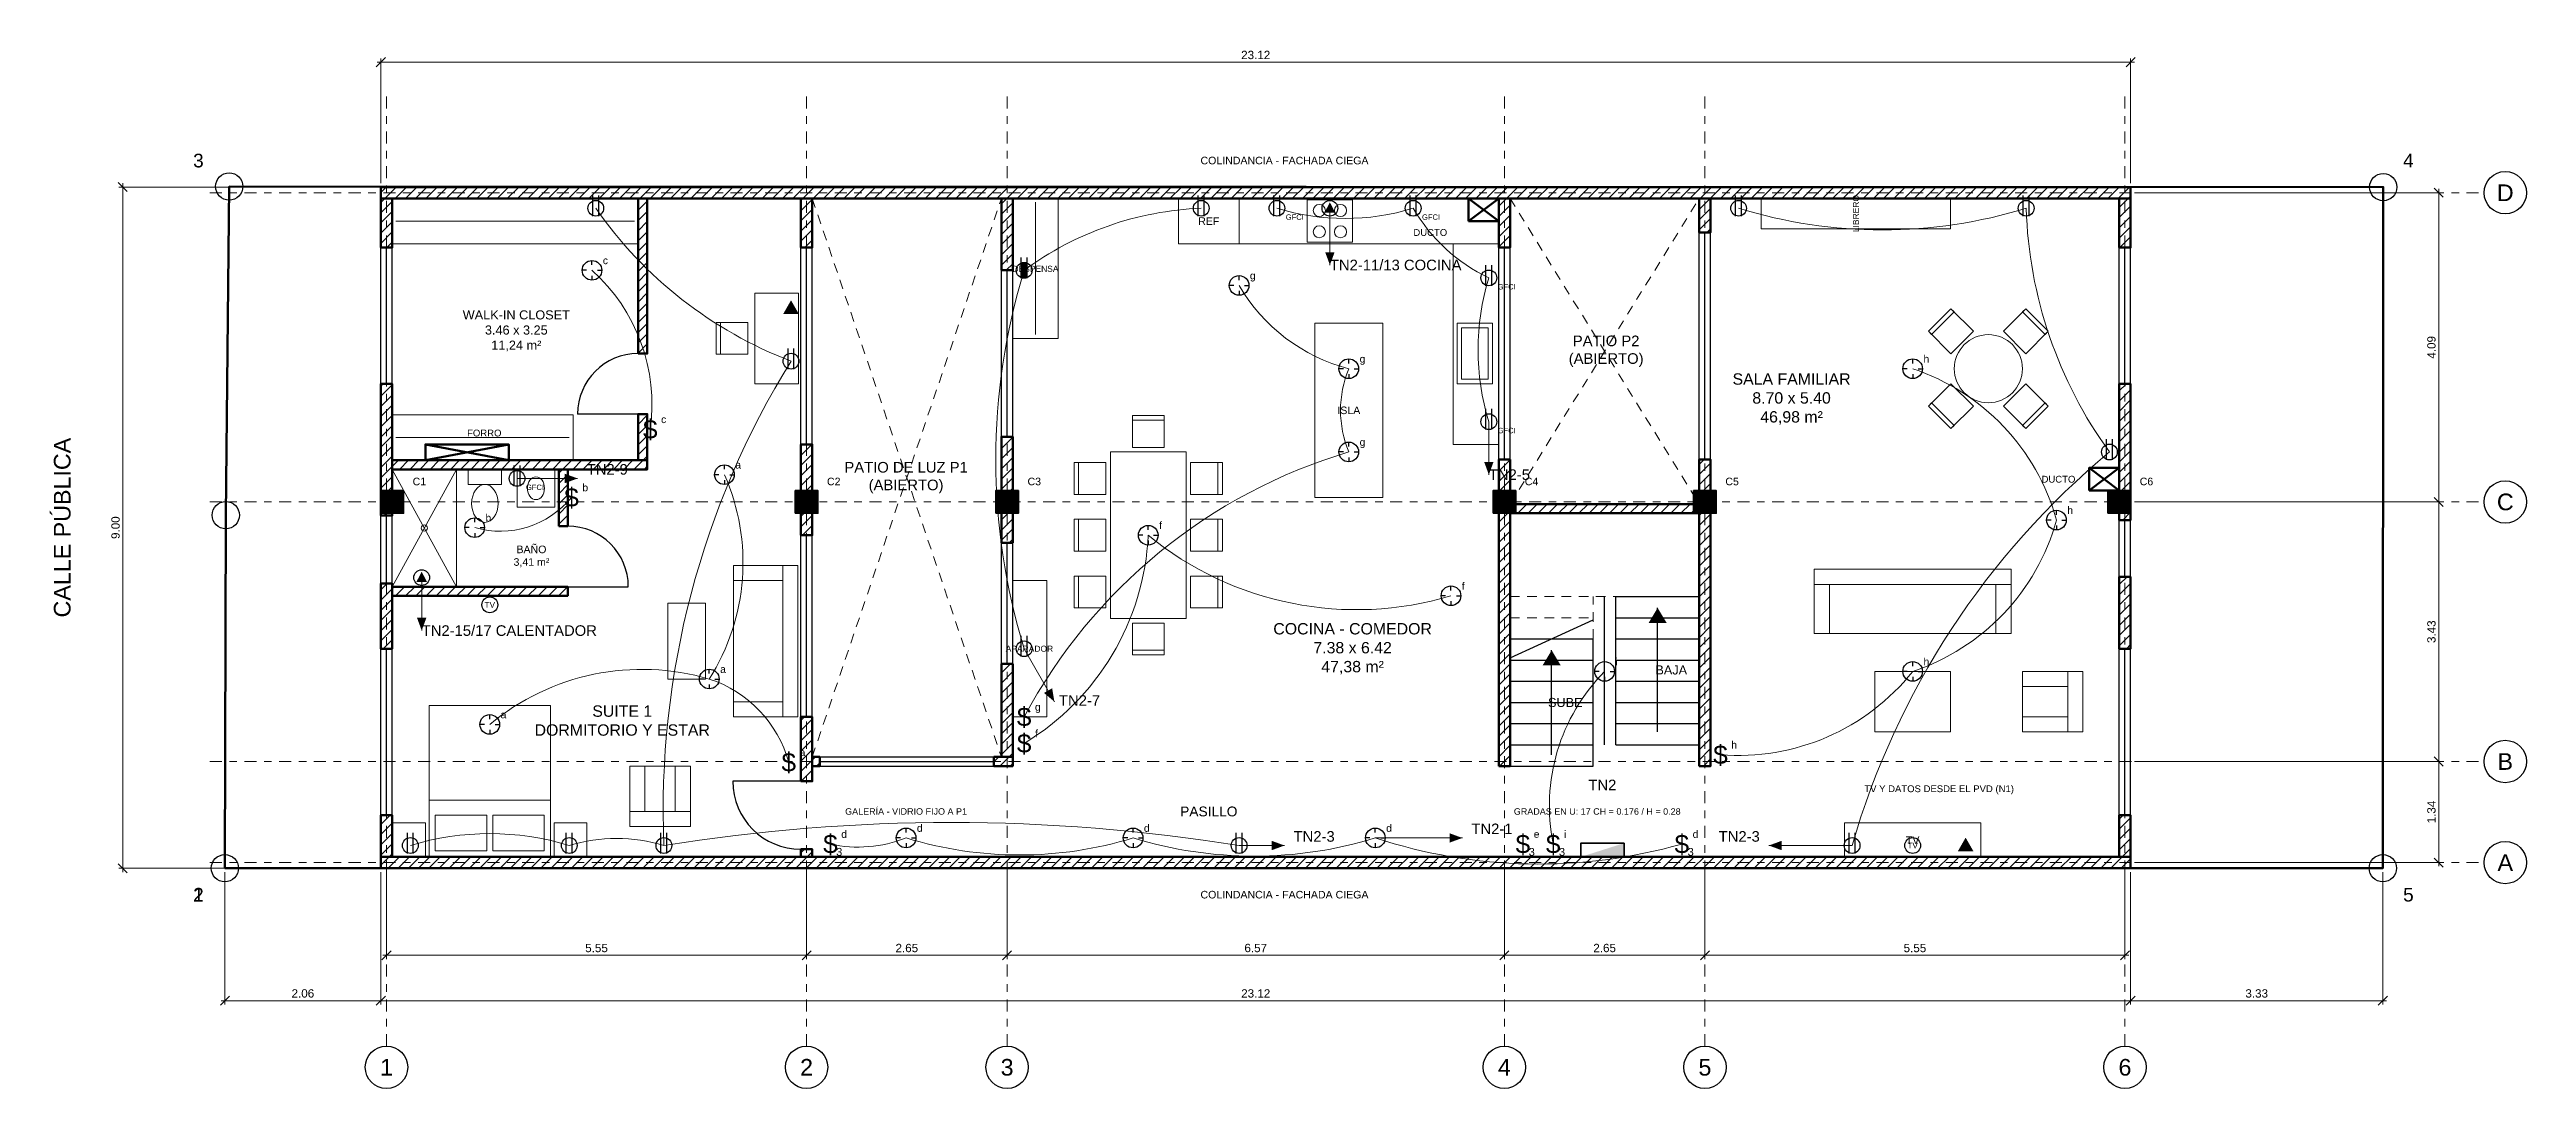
# Model space of a CAD drawing. Header units: metres. Extents: x -2.3 to 30.4, y -2.9 to 10.8.
import ezdxf
from ezdxf.enums import TextEntityAlignment as Align

# ---------------------------------------------------------------- set-up
doc = ezdxf.new("R2010")
doc.units = ezdxf.units.M
doc.linetypes.add('CENTER', pattern=[5.08, 3.175, -0.635, 0.635, -0.635])
doc.linetypes.add('DASHED', pattern=[1.524, 1.27, -0.254])
for name, color, linetype, lineweight in [('A-COTA-50', 7, 'Continuous', 18), ('A-EJES', 8, 'CENTER', 13), ('A-EJES-TXT', 7, 'Continuous', 25), ('A-ESCALERA', 8, 'Continuous', 25), ('A-ESPACIOS', 7, 'Continuous', 25), ('A-MOBILIARIO', 8, 'Continuous', 18), ('A-MURO', 8, 'Continuous', 50), ('A-MURO-TRAMA', 8, 'Continuous', 9), ('A-PROYECCION', 8, 'DASHED', 18), ('A-PUERTA', 8, 'Continuous', 25), ('A-TXT-50', 8, 'Continuous', 18), ('A-VENTANA', 8, 'Continuous', 25), ('E-APAG', 7, 'Continuous', 25), ('E-CIRC', 7, 'Continuous', 13), ('E-COLUMNA', 8, 'Continuous', 35), ('E-LUM', 7, 'Continuous', 25), ('E-TABLERO', 7, 'Continuous', 35), ('E-TOMA', 7, 'Continuous', 25), ('E-TXT-EL', 7, 'Continuous', 18), ('E-VD', 7, 'Continuous', 25), ('T-LINDERO', 8, 'Continuous', 50), ('T-VERTICE', 8, 'Continuous', 25)]:
    doc.layers.add(name, color=color, linetype=linetype, lineweight=lineweight)
doc.styles.add('ARIAL', font='arial.ttf')
doc.dimstyles.new('COTA-50', dxfattribs={"dimtxt": 0.11, "dimasz": 0.06, "dimexe": 0.05, "dimexo": 0.05, "dimgap": 0.04, "dimtad": 1, "dimzin": 0, "dimdsep": 46, "dimtxsty": 'ARIAL', "dimtsz": 0.06, "dimcen": 2.5, "dimdle": 0.05, "dimclrd": 7, "dimclre": 7, "dimclrt": 7, "dimazin": 3, "dimtfac": 1, "dimtmove": 0, "dimatfit": 3, "dimlwd": 18, "dimlwe": 13})

# ---------------------------------------------------------------- blocks, each defined once
blk = doc.blocks.new('_OBLIQUE')
at = {"color": 0, "linetype": 'BYBLOCK'}
blk.add_line((-0.5, -0.5), (0.5, 0.5), dxfattribs=at)
blk = doc.blocks.new('*D9')
at = {"color": 7, "lineweight": 13}
for p, q in [((25.23, 1.41), (29.3, 1.41)), ((25.23, 0.075), (29.3, 0.075))]:
    blk.add_line(p, q, dxfattribs=at)
at = {"color": 7, "lineweight": 18}
blk.add_line((29.25, 0.025), (29.25, 1.46), dxfattribs=at)
at = {"layer": 'Defpoints'}
for p in [(25.18, 1.41), (25.18, 0.075), (29.25, 0.075)]:
    blk.add_point(p, dxfattribs=at)
at = {"layer": 'A-COTA-50', "color": 7, "xscale": 0.12, "yscale": 0.12, "rotation": 90}
for p in [(29.25, 1.41), (29.25, 0.075)]:
    blk.add_blockref('_OBLIQUE', p, dxfattribs=at)
at = {"layer": 'A-COTA-50', "color": 7, "insert": (29.155, 0.7425), "char_height": 0.11, "attachment_point": 5, "rotation": 90, "style": 'ARIAL'}
blk.add_mtext('1.34', dxfattribs=at)

msp = doc.modelspace()

# ---------------------------------------------------------------- hatches: boundary and pattern name
at = {"layer": 'A-MURO-TRAMA'}
h = msp.add_hatch(dxfattribs=at)
h.set_pattern_fill('ANSI31', scale=0.03)
h.paths.add_polyline_path([(2.06, 8.85), (2.06, 9), (25.18, 9), (25.18, 8.85)])
h = msp.add_hatch(dxfattribs=at)
h.set_pattern_fill('ANSI31', scale=0.03)
h.paths.add_polyline_path([(2.06, 8.2), (2.06, 8.85), (2.21, 8.85), (2.21, 8.2)])
h = msp.add_hatch(dxfattribs=at)
h.set_pattern_fill('ANSI31', scale=0.03)
h.paths.add_polyline_path([(5.46, 6.8), (5.46, 8.85), (5.58, 8.85), (5.58, 6.8)])
h = msp.add_hatch(dxfattribs=at)
h.set_pattern_fill('ANSI31', scale=0.03)
h.paths.add_polyline_path([(7.61, 8.2), (7.61, 8.85), (7.76, 8.85), (7.76, 8.2)])
h = msp.add_hatch(dxfattribs=at)
h.set_pattern_fill('ANSI31', scale=0.03)
h.paths.add_polyline_path([(10.26, 7.9), (10.26, 8.85), (10.41, 8.85), (10.41, 7.9)])
h = msp.add_hatch(dxfattribs=at)
h.set_pattern_fill('ANSI31', scale=0.03)
h.paths.add_polyline_path([(16.83, 8.2), (16.83, 8.85), (16.98, 8.85), (16.98, 8.2)])
h = msp.add_hatch(dxfattribs=at)
h.set_pattern_fill('ANSI31', scale=0.03)
h.paths.add_polyline_path([(19.48, 8.4), (19.48, 8.85), (19.63, 8.85), (19.63, 8.4)])
h = msp.add_hatch(dxfattribs=at)
h.set_pattern_fill('ANSI31', scale=0.03)
h.paths.add_polyline_path([(25.03, 8.2), (25.03, 8.85), (25.18, 8.85), (25.18, 8.2)])
h = msp.add_hatch(dxfattribs=at)
h.set_pattern_fill('ANSI31', scale=0.03)
h.paths.add_polyline_path([(2.06, 4.66), (2.06, 6.4), (2.21, 6.4), (2.21, 4.66)])
h = msp.add_hatch(dxfattribs=at)
h.set_pattern_fill('ANSI31', scale=0.03)
h.paths.add_polyline_path([(25.03, 4.6), (25.03, 6.4), (25.18, 6.4), (25.18, 4.6)])
h = msp.add_hatch(dxfattribs=at)
h.set_pattern_fill('ANSI31', scale=0.03)
h.paths.add_polyline_path([(5.46, 5.39), (5.46, 6), (5.58, 6), (5.58, 5.39)])
h = msp.add_hatch(dxfattribs=at)
h.set_pattern_fill('ANSI31', scale=0.03)
h.paths.add_polyline_path([(7.61, 4.4), (7.61, 5.6), (7.76, 5.6), (7.76, 4.4)])
h = msp.add_hatch(dxfattribs=at)
h.set_pattern_fill('ANSI31', scale=0.03)
h.paths.add_polyline_path([(10.26, 4.3), (10.26, 5.7), (10.41, 5.7), (10.41, 4.3)])
h = msp.add_hatch(dxfattribs=at)
h.set_pattern_fill('ANSI31', scale=0.03)
h.paths.add_polyline_path([(2.21, 5.27), (2.21, 5.39), (5.58, 5.39), (5.58, 5.27)])
h = msp.add_hatch(dxfattribs=at)
h.set_pattern_fill('ANSI31', scale=0.03)
h.paths.add_polyline_path([(4.41, 4.52), (4.41, 5.27), (4.53, 5.27), (4.53, 4.52)])
h = msp.add_hatch(dxfattribs=at)
h.set_pattern_fill('ANSI31', scale=0.03)
h.paths.add_polyline_path([(16.83, 1.35), (16.83, 5.4), (16.98, 5.4), (16.98, 1.35)])
h = msp.add_hatch(dxfattribs=at)
h.set_pattern_fill('ANSI31', scale=0.03)
h.paths.add_polyline_path([(19.48, 1.35), (19.48, 5.4), (19.63, 5.4), (19.63, 1.35)])
h = msp.add_hatch(dxfattribs=at)
h.set_pattern_fill('ANSI31', scale=0.03)
h.paths.add_polyline_path([(16.98, 4.69), (16.98, 4.81), (19.48, 4.81), (19.48, 4.69)])
h = msp.add_hatch(dxfattribs=at)
h.set_pattern_fill('ANSI31', scale=0.03)
h.paths.add_polyline_path([(2.06, 2.9), (2.06, 3.76), (2.21, 3.76), (2.21, 2.9)])
h = msp.add_hatch(dxfattribs=at)
h.set_pattern_fill('ANSI31', scale=0.03)
h.paths.add_polyline_path([(2.21, 3.6), (2.21, 3.72), (4.53, 3.72), (4.53, 3.6)])
h = msp.add_hatch(dxfattribs=at)
h.set_pattern_fill('ANSI31', scale=0.03)
h.paths.add_polyline_path([(25.03, 2.9), (25.03, 3.85), (25.18, 3.85), (25.18, 2.9)])
h = msp.add_hatch(dxfattribs=at)
h.set_pattern_fill('ANSI31', scale=0.03)
h.paths.add_polyline_path([(10.26, 1.47), (10.26, 2.7), (10.41, 2.7), (10.41, 1.47)])
h = msp.add_hatch(dxfattribs=at)
h.set_pattern_fill('ANSI31', scale=0.03)
h.paths.add_polyline_path([(7.61, 1.15), (7.61, 2), (7.76, 2), (7.76, 1.15)])
h = msp.add_hatch(dxfattribs=at)
h.set_pattern_fill('ANSI31', scale=0.03)
h.paths.add_polyline_path([(7.76, 1.35), (7.76, 1.47), (7.86, 1.47), (7.86, 1.35)])
h = msp.add_hatch(dxfattribs=at)
h.set_pattern_fill('ANSI31', scale=0.03)
h.paths.add_polyline_path([(10.16, 1.35), (10.16, 1.47), (10.41, 1.47), (10.41, 1.35)])
h = msp.add_hatch(dxfattribs=at)
h.set_pattern_fill('ANSI31', scale=0.03)
h.paths.add_polyline_path([(2.06, 0.15), (2.06, 0.7), (2.21, 0.7), (2.21, 0.15)])
h = msp.add_hatch(dxfattribs=at)
h.set_pattern_fill('ANSI31', scale=0.03)
h.paths.add_polyline_path([(25.03, 0.15), (25.03, 0.7), (25.18, 0.7), (25.18, 0.15)])
h = msp.add_hatch(dxfattribs=at)
h.set_pattern_fill('ANSI31', scale=0.03)
h.paths.add_polyline_path([(2.06, 0), (2.06, 0.15), (25.18, 0.15), (25.18, 0)])
h = msp.add_hatch(dxfattribs=at)
h.set_pattern_fill('ANSI31', scale=0.03)
h.paths.add_polyline_path([(7.61, 0.15), (7.61, 0.25), (7.76, 0.25), (7.76, 0.15)])
at = {"layer": 'E-CIRC'}
for points in [[(14.6, 7.97), (14.662, 8.139), (14.538, 8.139)], [(16.7, 5.2), (16.762, 5.369), (16.638, 5.369)], [(4.66, 5.15), (4.491, 5.212), (4.491, 5.088)], [(2.6, 3.14), (2.662, 3.309), (2.538, 3.309)], [(10.96, 2.2), (10.93, 2.377), (10.823, 2.316)], [(14, 0.3), (13.831, 0.362), (13.831, 0.238)], [(16.35, 0.4), (16.181, 0.462), (16.181, 0.338)], [(20.4, 0.3), (20.569, 0.238), (20.569, 0.362)]]:
    msp.add_hatch(color=7, dxfattribs=at).paths.add_polyline_path(points)
at = {"layer": 'E-COLUMNA'}
for points in [[(2.06, 4.69), (2.06, 4.99), (2.36, 4.99), (2.36, 4.69)], [(7.535, 4.69), (7.535, 4.99), (7.835, 4.99), (7.835, 4.69)], [(10.185, 4.69), (10.185, 4.99), (10.485, 4.99), (10.485, 4.69)], [(16.755, 4.69), (16.755, 4.99), (17.055, 4.99), (17.055, 4.69)], [(19.405, 4.69), (19.405, 4.99), (19.705, 4.99), (19.705, 4.69)], [(24.88, 4.69), (24.88, 4.99), (25.18, 4.99), (25.18, 4.69)]]:
    msp.add_hatch(color=7, dxfattribs=at).paths.add_polyline_path(points)
at = {"layer": 'E-TABLERO'}
msp.add_hatch(color=7, dxfattribs=at).paths.add_polyline_path([(17.914, 0.149), (18.486, 0.149), (18.486, 0.331)])
at = {"layer": 'E-TOMA'}
for points in [[(14.528, 8.662), (14.671, 8.662), (14.6, 8.798)], [(10.521, 7.803), (10.599, 7.803), (10.599, 7.998), (10.521, 7.998)], [(2.529, 3.781), (2.671, 3.781), (2.6, 3.918)]]:
    msp.add_hatch(color=7, dxfattribs=at).paths.add_polyline_path(points)
at = {"layer": 'E-VD'}
for points in [[(7.376, 7.322), (7.584, 7.322), (7.48, 7.504)], [(22.896, 0.222), (23.104, 0.222), (23, 0.404)]]:
    msp.add_hatch(color=7, dxfattribs=at).paths.add_polyline_path(points)

# ---------------------------------------------------------------- linework, layer by layer
at = {"layer": 'A-EJES', "ltscale": 0.05}
for p, q in [((2.135, -2.35), (2.135, 10.2)), ((7.685, -2.35), (7.685, 10.2)), ((10.335, -2.35), (10.335, 10.2)), ((16.905, -2.35), (16.905, 10.2)), ((19.555, -2.35), (19.555, 10.2)), ((25.105, -2.35), (25.105, 10.2)), ((-0.2, 8.925), (29.85, 8.925)), ((-0.2, 4.84), (29.85, 4.84)), ((-0.2, 1.41), (29.85, 1.41)), ((-0.2, 0.075), (29.85, 0.075))]:
    msp.add_line(p, q, dxfattribs=at)
at = {"layer": 'A-EJES-TXT'}
for centre in [(30.13, 8.925), (30.13, 4.84), (30.13, 1.41), (30.13, 0.075), (2.135, -2.63), (7.685, -2.63), (10.335, -2.63), (16.905, -2.63), (19.555, -2.63), (25.105, -2.63)]:
    msp.add_circle(centre, 0.28, dxfattribs=at)
at = {"layer": 'A-ESCALERA'}
for p, q in [((16.98, 2.78), (18.08, 3.28)), ((18.23, 1.63), (18.23, 3.59)), ((18.38, 3.59), (19.48, 3.59)), ((18.38, 1.63), (18.38, 3.59)), ((18.38, 3.31), (19.48, 3.31)), ((18.93, 1.8), (18.93, 3.44)), ((16.98, 3.03), (18.08, 3.03)), ((18.08, 1.35), (18.08, 3.03)), ((18.38, 3.03), (19.48, 3.03)), ((16.98, 2.75), (18.08, 2.75)), ((17.53, 1.5), (17.53, 2.88)), ((18.38, 2.75), (19.48, 2.75)), ((16.98, 2.47), (18.08, 2.47)), ((18.38, 2.47), (19.48, 2.47)), ((16.98, 2.19), (18.08, 2.19)), ((18.38, 2.19), (19.48, 2.19)), ((16.98, 1.91), (18.08, 1.91)), ((18.38, 1.91), (19.48, 1.91)), ((16.98, 1.63), (18.08, 1.63)), ((16.98, 1.35), (18.08, 1.35)), ((18.38, 1.63), (19.48, 1.63))]:
    msp.add_line(p, q, dxfattribs=at)
for points in [[(18.93, 3.44), (18.81, 3.24), (19.05, 3.24)], [(17.53, 2.88), (17.41, 2.68), (17.65, 2.68)]]:
    msp.add_solid(points, dxfattribs=at)
at = {"layer": 'A-MOBILIARIO'}
for p, q in [((2.26, 8.55), (5.41, 8.55)), ((10.71, 7.05), (10.71, 8.8)), ((2.26, 5.69), (4.55, 5.69)), ((2.21, 3.72), (3.06, 5.27)), ((2.21, 5.27), (3.06, 3.72)), ((2.7, 0.9), (4.3, 0.9))]:
    msp.add_line(p, q, dxfattribs=at)
for points in [[(2.21, 8.25), (2.21, 8.85), (5.46, 8.85), (5.46, 8.25)], [(10.41, 7), (10.41, 8.85), (11.01, 8.85), (11.01, 7)], [(12.6, 8.25), (12.6, 8.85), (13.4, 8.85), (13.4, 8.25)], [(13.4, 8.25), (13.4, 8.85), (16.83, 8.85), (16.83, 8.25)], [(20.3, 8.45), (20.3, 8.85), (22.8, 8.85), (22.8, 8.45)], [(14.3, 8.27), (14.3, 8.83), (14.9, 8.83), (14.9, 8.27)], [(16.23, 5.6), (16.23, 8.25), (16.83, 8.25), (16.83, 5.6)], [(7, 6.4), (7, 7.6), (7.58, 7.6), (7.58, 6.4)], [(6.49, 7.21), (6.49, 6.79), (6.91, 6.79), (6.91, 7.21)], [(6.49, 7.21), (6.49, 6.79), (6.55, 6.79), (6.55, 7.21)], [(22.805, 7.392), (22.508, 7.095), (22.805, 6.798), (23.102, 7.095)], [(22.805, 7.392), (22.508, 7.095), (22.55, 7.053), (22.847, 7.35)], [(24.092, 7.095), (23.795, 7.392), (23.498, 7.095), (23.795, 6.798)], [(24.092, 7.095), (23.795, 7.392), (23.753, 7.35), (24.05, 7.053)], [(14.4, 4.9), (14.4, 7.2), (15.3, 7.2), (15.3, 4.9)], [(16.28, 6.4), (16.28, 7.2), (16.75, 7.2), (16.75, 6.4)], [(16.34, 6.46), (16.34, 7.14), (16.69, 7.14), (16.69, 6.46)], [(22.508, 6.105), (22.805, 5.808), (23.102, 6.105), (22.805, 6.402)], [(23.795, 5.808), (24.092, 6.105), (23.795, 6.402), (23.498, 6.105)], [(2.21, 5.39), (2.21, 5.99), (4.6, 5.99), (4.6, 5.39)], [(12.41, 5.98), (11.99, 5.98), (11.99, 5.56), (12.41, 5.56)], [(12.41, 5.98), (11.99, 5.98), (11.99, 5.92), (12.41, 5.92)], [(22.508, 6.105), (22.805, 5.808), (22.847, 5.85), (22.55, 6.147)], [(23.795, 5.808), (24.092, 6.105), (24.05, 6.147), (23.753, 5.85)], [(2.21, 3.72), (2.21, 5.27), (3.06, 5.27), (3.06, 3.72)], [(3.655, 5.27), (3.215, 5.27), (3.215, 5.07), (3.655, 5.07)], [(3.86, 4.77), (3.86, 5.27), (4.36, 5.27), (4.36, 4.77)], [(11.22, 5.36), (11.22, 4.94), (11.64, 4.94), (11.64, 5.36)], [(11.22, 5.36), (11.22, 4.94), (11.28, 4.94), (11.28, 5.36)], [(11.7, 3.3), (11.7, 5.5), (12.7, 5.5), (12.7, 3.3)], [(13.18, 4.94), (13.18, 5.36), (12.76, 5.36), (12.76, 4.94)], [(13.18, 4.94), (13.18, 5.36), (13.12, 5.36), (13.12, 4.94)], [(11.22, 4.61), (11.22, 4.19), (11.64, 4.19), (11.64, 4.61)], [(11.22, 4.61), (11.22, 4.19), (11.28, 4.19), (11.28, 4.61)], [(13.18, 4.19), (13.18, 4.61), (12.76, 4.61), (12.76, 4.19)], [(13.18, 4.19), (13.18, 4.61), (13.12, 4.61), (13.12, 4.19)], [(6.72, 2), (6.72, 4), (7.57, 4), (7.57, 2)], [(6.72, 3.8), (6.72, 4), (7.37, 4), (7.37, 3.8)], [(7.37, 2), (7.37, 4), (7.57, 4), (7.57, 2)], [(21, 3.1), (21, 3.95), (23.6, 3.95), (23.6, 3.1)], [(21, 3.75), (21, 3.95), (23.6, 3.95), (23.6, 3.75)], [(10.41, 2), (10.41, 3.8), (10.86, 3.8), (10.86, 2)], [(11.22, 3.86), (11.22, 3.44), (11.64, 3.44), (11.64, 3.86)], [(11.22, 3.86), (11.22, 3.44), (11.28, 3.44), (11.28, 3.86)], [(13.18, 3.44), (13.18, 3.86), (12.76, 3.86), (12.76, 3.44)], [(13.18, 3.44), (13.18, 3.86), (13.12, 3.86), (13.12, 3.44)], [(21, 3.1), (21, 3.75), (21.2, 3.75), (21.2, 3.1)], [(23.4, 3.1), (23.4, 3.75), (23.6, 3.75), (23.6, 3.1)], [(5.85, 2.5), (5.85, 3.5), (6.35, 3.5), (6.35, 2.5)], [(11.99, 2.82), (12.41, 2.82), (12.41, 3.24), (11.99, 3.24)], [(11.99, 2.82), (12.41, 2.82), (12.41, 2.88), (11.99, 2.88)], [(21.8, 1.8), (21.8, 2.6), (22.8, 2.6), (22.8, 1.8)], [(23.75, 1.8), (23.75, 2.6), (24.55, 2.6), (24.55, 1.8)], [(23.75, 2.4), (23.75, 2.6), (24.35, 2.6), (24.35, 2.4)], [(24.35, 1.8), (24.35, 2.6), (24.55, 2.6), (24.55, 1.8)], [(2.7, 0.15), (2.7, 2.15), (4.3, 2.15), (4.3, 0.15)], [(6.72, 2), (6.72, 2.2), (7.37, 2.2), (7.37, 2)], [(23.75, 1.8), (23.75, 2), (24.35, 2), (24.35, 1.8)], [(5.35, 0.55), (5.35, 1.35), (6.15, 1.35), (6.15, 0.55)], [(5.35, 0.75), (5.35, 1.35), (5.55, 1.35), (5.55, 0.75)], [(5.95, 0.75), (5.95, 1.35), (6.15, 1.35), (6.15, 0.75)], [(2.78, 0.23), (2.78, 0.7), (3.46, 0.7), (3.46, 0.23)], [(3.54, 0.23), (3.54, 0.7), (4.22, 0.7), (4.22, 0.23)], [(5.35, 0.55), (5.35, 0.75), (6.15, 0.75), (6.15, 0.55)], [(2.22, 0.15), (2.22, 0.6), (2.65, 0.6), (2.65, 0.15)], [(4.35, 0.15), (4.35, 0.6), (4.78, 0.6), (4.78, 0.15)], [(21.4, 0.15), (21.4, 0.6), (23.2, 0.6), (23.2, 0.15)]]:
    msp.add_lwpolyline(points, close=True, dxfattribs=at)
for centre, radius in [((14.46, 8.69), 0.08), ((14.74, 8.69), 0.08), ((14.46, 8.41), 0.08), ((14.74, 8.41), 0.08), ((23.3, 6.6), 0.45), ((2.635, 4.495), 0.04)]:
    msp.add_circle(centre, radius, dxfattribs=at)
for centre, major_axis, ratio in [((3.435, 4.82), (0, -0.25), 0.7), ((4.11, 5.02), (0, 0.15), 0.75)]:
    msp.add_ellipse(centre, major_axis=major_axis, ratio=ratio, dxfattribs=at)
at = {"layer": 'A-MURO'}
for p, q in [((16.43, 8.55), (16.83, 8.85)), ((16.83, 8.55), (16.43, 8.85)), ((2.65, 5.39), (3.75, 5.6)), ((3.75, 5.39), (2.65, 5.6)), ((24.63, 4.99), (25.03, 5.29)), ((25.03, 4.99), (24.63, 5.29))]:
    msp.add_line(p, q, dxfattribs=at)
for points in [[(2.06, 8.85), (2.06, 9), (25.18, 9), (25.18, 8.85)], [(2.06, 8.2), (2.06, 8.85), (2.21, 8.85), (2.21, 8.2)], [(5.46, 6.8), (5.46, 8.85), (5.58, 8.85), (5.58, 6.8)], [(7.61, 8.2), (7.61, 8.85), (7.76, 8.85), (7.76, 8.2)], [(10.26, 7.9), (10.26, 8.85), (10.41, 8.85), (10.41, 7.9)], [(16.43, 8.55), (16.43, 8.85), (16.83, 8.85), (16.83, 8.55)], [(16.83, 8.2), (16.83, 8.85), (16.98, 8.85), (16.98, 8.2)], [(19.48, 8.4), (19.48, 8.85), (19.63, 8.85), (19.63, 8.4)], [(25.03, 8.2), (25.03, 8.85), (25.18, 8.85), (25.18, 8.2)], [(2.06, 4.66), (2.06, 6.4), (2.21, 6.4), (2.21, 4.66)], [(25.03, 4.6), (25.03, 6.4), (25.18, 6.4), (25.18, 4.6)], [(5.46, 5.39), (5.46, 6), (5.58, 6), (5.58, 5.39)], [(2.65, 5.39), (2.65, 5.6), (3.75, 5.6), (3.75, 5.39)], [(7.61, 4.4), (7.61, 5.6), (7.76, 5.6), (7.76, 4.4)], [(10.26, 4.3), (10.26, 5.7), (10.41, 5.7), (10.41, 4.3)], [(2.21, 5.27), (2.21, 5.39), (5.58, 5.39), (5.58, 5.27)], [(4.41, 4.52), (4.41, 5.27), (4.53, 5.27), (4.53, 4.52)], [(16.83, 1.35), (16.83, 5.4), (16.98, 5.4), (16.98, 1.35)], [(19.48, 1.35), (19.48, 5.4), (19.63, 5.4), (19.63, 1.35)], [(24.63, 4.99), (24.63, 5.29), (25.03, 5.29), (25.03, 4.99)], [(16.98, 4.69), (16.98, 4.81), (19.48, 4.81), (19.48, 4.69)], [(2.06, 2.9), (2.06, 3.76), (2.21, 3.76), (2.21, 2.9)], [(2.21, 3.6), (2.21, 3.72), (4.53, 3.72), (4.53, 3.6)], [(25.03, 2.9), (25.03, 3.85), (25.18, 3.85), (25.18, 2.9)], [(10.26, 1.47), (10.26, 2.7), (10.41, 2.7), (10.41, 1.47)], [(7.61, 1.15), (7.61, 2), (7.76, 2), (7.76, 1.15)], [(7.76, 1.35), (7.76, 1.47), (7.86, 1.47), (7.86, 1.35)], [(10.16, 1.35), (10.16, 1.47), (10.41, 1.47), (10.41, 1.35)], [(2.06, 0.15), (2.06, 0.7), (2.21, 0.7), (2.21, 0.15)], [(25.03, 0.15), (25.03, 0.7), (25.18, 0.7), (25.18, 0.15)], [(2.06, 0), (2.06, 0.15), (25.18, 0.15), (25.18, 0)], [(7.61, 0.15), (7.61, 0.25), (7.76, 0.25), (7.76, 0.15)]]:
    msp.add_lwpolyline(points, close=True, dxfattribs=at)
at = {"layer": 'A-PROYECCION', "ltscale": 0.1}
for p, q in [((7.76, 1.47), (10.26, 8.85)), ((7.76, 8.85), (10.26, 1.47)), ((16.98, 4.81), (19.48, 8.85)), ((16.98, 8.85), (19.48, 4.81)), ((16.98, 3.59), (18.08, 3.59)), ((16.98, 3.59), (19.48, 3.59)), ((16.98, 3.31), (18.08, 3.31)), ((18.08, 3.03), (18.08, 3.59))]:
    msp.add_line(p, q, dxfattribs=at)
at = {"layer": 'A-PUERTA'}
for p, q in [((5.46, 6), (4.66, 6)), ((4.53, 3.72), (5.33, 3.72)), ((7.61, 1.15), (6.71, 1.15))]:
    msp.add_line(p, q, dxfattribs=at)
for centre, radius, start, end in [((5.46, 6), 0.8, 90, 180), ((4.53, 3.72), 0.8, 0, 90), ((7.61, 1.15), 0.9, 180, -90)]:
    msp.add_arc(centre, radius, start, end, dxfattribs=at)
at = {"layer": 'A-VENTANA'}
for p, q in [((2.06, 6.4), (2.06, 8.2)), ((2.06, 8.2), (2.21, 8.2)), ((2.135, 6.4), (2.135, 8.2)), ((2.21, 6.4), (2.21, 8.2)), ((7.61, 5.6), (7.61, 8.2)), ((7.61, 8.2), (7.76, 8.2)), ((7.685, 5.6), (7.685, 8.2)), ((7.76, 5.6), (7.76, 8.2)), ((16.83, 5.4), (16.83, 8.2)), ((16.83, 8.2), (16.98, 8.2)), ((16.905, 5.4), (16.905, 8.2)), ((16.98, 5.4), (16.98, 8.2)), ((19.48, 5.4), (19.48, 8.4)), ((19.48, 8.4), (19.63, 8.4)), ((19.555, 5.4), (19.555, 8.4)), ((19.63, 5.4), (19.63, 8.4)), ((25.03, 6.4), (25.03, 8.2)), ((25.03, 8.2), (25.18, 8.2)), ((25.105, 6.4), (25.105, 8.2)), ((25.18, 6.4), (25.18, 8.2)), ((10.26, 5.7), (10.26, 7.9)), ((10.26, 7.9), (10.41, 7.9)), ((10.335, 5.7), (10.335, 7.9)), ((10.41, 5.7), (10.41, 7.9)), ((2.06, 6.4), (2.21, 6.4)), ((25.03, 6.4), (25.18, 6.4)), ((7.61, 5.6), (7.76, 5.6)), ((10.26, 5.7), (10.41, 5.7)), ((16.83, 5.4), (16.98, 5.4)), ((19.48, 5.4), (19.63, 5.4)), ((2.06, 3.76), (2.06, 4.66)), ((2.06, 4.66), (2.21, 4.66)), ((2.135, 3.76), (2.135, 4.66)), ((2.21, 3.76), (2.21, 4.66)), ((25.03, 3.85), (25.03, 4.6)), ((25.03, 4.6), (25.18, 4.6)), ((25.105, 3.85), (25.105, 4.6)), ((25.18, 3.85), (25.18, 4.6)), ((7.61, 2), (7.61, 4.4)), ((7.61, 4.4), (7.76, 4.4)), ((7.685, 2), (7.685, 4.4)), ((7.76, 2), (7.76, 4.4)), ((10.26, 2.7), (10.26, 4.3)), ((10.26, 4.3), (10.41, 4.3)), ((10.335, 2.7), (10.335, 4.3)), ((10.41, 2.7), (10.41, 4.3)), ((2.06, 3.76), (2.21, 3.76)), ((25.03, 3.85), (25.18, 3.85)), ((2.06, 0.7), (2.06, 2.9)), ((2.06, 2.9), (2.21, 2.9)), ((2.135, 0.7), (2.135, 2.9)), ((2.21, 0.7), (2.21, 2.9)), ((10.26, 2.7), (10.41, 2.7)), ((25.03, 0.7), (25.03, 2.9)), ((25.03, 2.9), (25.18, 2.9)), ((25.105, 0.7), (25.105, 2.9)), ((25.18, 0.7), (25.18, 2.9)), ((7.61, 2), (7.76, 2)), ((7.86, 1.47), (10.16, 1.47)), ((7.86, 1.35), (7.86, 1.47)), ((7.86, 1.41), (10.16, 1.41)), ((7.86, 1.35), (10.16, 1.35)), ((10.16, 1.35), (10.16, 1.47)), ((2.06, 0.7), (2.21, 0.7)), ((25.03, 0.7), (25.18, 0.7))]:
    msp.add_line(p, q, dxfattribs=at)
at = {"layer": 'E-CIRC'}
for p, q in [((14.6, 8.72), (14.6, 7.97)), ((16.7, 5.9), (16.7, 5.2)), ((3.86, 5.15), (4.66, 5.15)), ((2.6, 3.84), (2.6, 3.14)), ((10.56, 2.9), (10.96, 2.2)), ((15.2, 0.4), (16.35, 0.4)), ((13.4, 0.3), (14, 0.3)), ((21.5, 0.3), (20.4, 0.3))]:
    msp.add_line(p, q, dxfattribs=at)
for points in [[(4.9, 8.72, 0.15), (7.48, 6.7, 0.15), (5.8, 0.3, 0.15), (4.55, 0.3, 0.15), (2.45, 0.3)], [(12.9, 8.72, 0.15), (10.56, 7.9, 0.15), (10.56, 2.9)], [(13.9, 8.72, 0.15), (15.7, 8.72, 0.15), (16.7, 7.8, 0.15), (16.7, 5.9)], [(20, 8.72, 0.15), (23.8, 8.72, 0.15), (24.9, 5.5, 0.15), (21.5, 0.3)], [(5.62, 5.8, 0.25), (4.85, 7.9)], [(10.56, 2, -0.2), (14.85, 5.5, -0.2), (14.85, 6.6, -0.2), (13.4, 7.7)], [(19.76, 1.5, 0.25), (22.3, 2.6, 0.25), (24.2, 4.6, 0.25), (22.3, 6.6)], [(6.4, 2.5, 0.25), (6.6, 5.2)], [(4.58, 4.9, -0.3), (3.3, 4.5)], [(10.56, 1.65, 0.25), (12.2, 4.4, 0.25), (16.2, 3.6)], [(7.45, 1.4, 0.25), (6.4, 2.5, 0.25), (3.5, 1.9)], [(17.55, 0.32, -0.25), (18.23, 2.6)], [(5.8, 0.3, -0.08), (13.4, 0.3)], [(8, 0.32, 0.15), (9, 0.4, 0.15), (12, 0.4, 0.15), (15.2, 0.4, 0.15), (19.25, 0.32)]]:
    msp.add_lwpolyline(points, format="xyb", dxfattribs=at)
at = {"layer": 'E-COLUMNA'}
for points in [[(2.06, 4.69), (2.06, 4.99), (2.36, 4.99), (2.36, 4.69)], [(7.535, 4.69), (7.535, 4.99), (7.835, 4.99), (7.835, 4.69)], [(10.185, 4.69), (10.185, 4.99), (10.485, 4.99), (10.485, 4.69)], [(16.755, 4.69), (16.755, 4.99), (17.055, 4.99), (17.055, 4.69)], [(19.405, 4.69), (19.405, 4.99), (19.705, 4.99), (19.705, 4.69)], [(24.88, 4.69), (24.88, 4.99), (25.18, 4.99), (25.18, 4.69)]]:
    msp.add_lwpolyline(points, close=True, dxfattribs=at)
at = {"layer": 'E-LUM'}
for p, q in [((4.778, 7.9), (4.72, 7.9)), ((4.85, 7.972), (4.85, 8.03)), ((4.921, 7.9), (4.98, 7.9)), ((4.85, 7.829), (4.85, 7.77)), ((13.329, 7.7), (13.27, 7.7)), ((13.4, 7.772), (13.4, 7.83)), ((13.4, 7.628), (13.4, 7.57)), ((13.472, 7.7), (13.53, 7.7)), ((14.778, 6.6), (14.72, 6.6)), ((14.85, 6.671), (14.85, 6.73)), ((14.921, 6.6), (14.98, 6.6)), ((22.229, 6.6), (22.17, 6.6)), ((22.3, 6.671), (22.3, 6.73)), ((22.372, 6.6), (22.43, 6.6)), ((14.85, 6.528), (14.85, 6.47)), ((22.3, 6.528), (22.3, 6.47)), ((14.85, 5.572), (14.85, 5.63)), ((6.6, 5.272), (6.6, 5.33)), ((14.778, 5.5), (14.72, 5.5)), ((14.85, 5.428), (14.85, 5.37)), ((14.921, 5.5), (14.98, 5.5)), ((6.528, 5.2), (6.47, 5.2)), ((6.6, 5.128), (6.6, 5.07)), ((6.671, 5.2), (6.73, 5.2)), ((3.3, 4.572), (3.3, 4.63)), ((24.128, 4.6), (24.07, 4.6)), ((24.2, 4.671), (24.2, 4.73)), ((24.271, 4.6), (24.33, 4.6)), ((3.228, 4.5), (3.17, 4.5)), ((3.3, 4.428), (3.3, 4.37)), ((3.371, 4.5), (3.43, 4.5)), ((12.128, 4.4), (12.07, 4.4)), ((12.2, 4.472), (12.2, 4.53)), ((12.2, 4.329), (12.2, 4.27)), ((12.271, 4.4), (12.33, 4.4)), ((24.2, 4.528), (24.2, 4.47)), ((16.2, 3.671), (16.2, 3.73)), ((16.128, 3.6), (16.07, 3.6)), ((16.2, 3.529), (16.2, 3.47)), ((16.271, 3.6), (16.33, 3.6)), ((6.4, 2.571), (6.4, 2.63)), ((18.23, 2.671), (18.23, 2.73)), ((22.3, 2.671), (22.3, 2.73)), ((6.329, 2.5), (6.27, 2.5)), ((6.4, 2.429), (6.4, 2.37)), ((6.472, 2.5), (6.53, 2.5)), ((18.159, 2.6), (18.1, 2.6)), ((18.23, 2.529), (18.23, 2.47)), ((18.302, 2.6), (18.36, 2.6)), ((22.229, 2.6), (22.17, 2.6)), ((22.3, 2.529), (22.3, 2.47)), ((22.372, 2.6), (22.43, 2.6)), ((3.5, 1.971), (3.5, 2.03)), ((3.429, 1.9), (3.37, 1.9)), ((3.5, 1.829), (3.5, 1.77)), ((3.571, 1.9), (3.63, 1.9)), ((8.928, 0.4), (8.87, 0.4)), ((9, 0.472), (9, 0.53)), ((9, 0.329), (9, 0.27)), ((9.072, 0.4), (9.13, 0.4)), ((11.928, 0.4), (11.87, 0.4)), ((12, 0.472), (12, 0.53)), ((12, 0.329), (12, 0.27)), ((12.072, 0.4), (12.13, 0.4)), ((15.128, 0.4), (15.07, 0.4)), ((15.2, 0.472), (15.2, 0.53)), ((15.2, 0.329), (15.2, 0.27)), ((15.271, 0.4), (15.33, 0.4))]:
    msp.add_line(p, q, dxfattribs=at)
for centre in [(4.85, 7.9), (13.4, 7.7), (14.85, 6.6), (22.3, 6.6), (14.85, 5.5), (6.6, 5.2), (3.3, 4.5), (24.2, 4.6), (12.2, 4.4), (16.2, 3.6), (6.4, 2.5), (18.23, 2.6), (22.3, 2.6), (3.5, 1.9), (9, 0.4), (12, 0.4), (15.2, 0.4)]:
    msp.add_circle(centre, 0.13, dxfattribs=at)
at = {"layer": 'E-TABLERO'}
msp.add_lwpolyline([(17.914, 0.149), (18.486, 0.149), (18.486, 0.331), (17.914, 0.331)], close=True, dxfattribs=at)
at = {"layer": 'E-TOMA'}
for p, q in [((4.861, 8.616), (4.861, 8.889)), ((4.939, 8.616), (4.939, 8.889)), ((12.861, 8.616), (12.861, 8.889)), ((12.939, 8.616), (12.939, 8.889)), ((13.861, 8.616), (13.861, 8.889)), ((13.939, 8.616), (13.939, 8.889)), ((15.661, 8.616), (15.661, 8.889)), ((15.739, 8.616), (15.739, 8.889)), ((19.961, 8.616), (19.961, 8.889)), ((20.039, 8.616), (20.039, 8.889)), ((23.761, 8.616), (23.761, 8.889)), ((23.839, 8.616), (23.839, 8.889)), ((10.521, 7.796), (10.521, 8.069)), ((10.599, 7.796), (10.599, 8.069)), ((16.661, 7.696), (16.661, 7.969)), ((16.739, 7.696), (16.739, 7.969)), ((7.441, 6.596), (7.441, 6.869)), ((7.519, 6.596), (7.519, 6.869)), ((16.661, 5.796), (16.661, 6.069)), ((16.739, 5.796), (16.739, 6.069)), ((24.861, 5.396), (24.861, 5.669)), ((24.939, 5.396), (24.939, 5.669)), ((3.821, 5.046), (3.821, 5.319)), ((3.899, 5.046), (3.899, 5.319)), ((10.521, 2.796), (10.521, 3.069)), ((10.599, 2.796), (10.599, 3.069)), ((2.411, 0.196), (2.411, 0.469)), ((2.489, 0.196), (2.489, 0.469)), ((4.511, 0.196), (4.511, 0.469)), ((4.589, 0.196), (4.589, 0.469)), ((5.761, 0.196), (5.761, 0.469)), ((5.839, 0.196), (5.839, 0.469)), ((13.361, 0.196), (13.361, 0.469)), ((13.439, 0.196), (13.439, 0.469)), ((21.461, 0.196), (21.461, 0.469)), ((21.539, 0.196), (21.539, 0.469))]:
    msp.add_line(p, q, dxfattribs=at)
for centre in [(4.9, 8.72), (12.9, 8.72), (13.9, 8.72), (14.6, 8.72), (15.7, 8.72), (20, 8.72), (23.8, 8.72), (10.56, 7.9), (16.7, 7.8), (7.48, 6.7), (16.7, 5.9), (24.9, 5.5), (3.86, 5.15), (2.6, 3.84), (10.56, 2.9), (2.45, 0.3), (4.55, 0.3), (5.8, 0.3), (13.4, 0.3), (21.5, 0.3)]:
    msp.add_circle(centre, 0.104, dxfattribs=at)
at = {"layer": 'E-VD'}
for centre in [(3.5, 3.48), (22.3, 0.3)]:
    msp.add_circle(centre, 0.104, dxfattribs=at)
at = {"layer": 'T-LINDERO'}
msp.add_lwpolyline([(0, 0), (0.011, 4.665), (0.057, 9.007), (28.518, 9), (28.512, 0)], close=True, dxfattribs=at)
at = {"layer": 'T-VERTICE'}
for centre in [(0.057, 9.007), (28.518, 9), (0.011, 4.665), (0, 0), (28.512, 0)]:
    msp.add_circle(centre, 0.18, dxfattribs=at)

# ---------------------------------------------------------------- texts
at = {"layer": 'A-EJES-TXT', "style": 'ARIAL'}
for s, p in [('D', (30.13, 8.925)), ('C', (30.13, 4.84)), ('B', (30.13, 1.41)), ('A', (30.13, 0.075)), ('1', (2.135, -2.63)), ('2', (7.685, -2.63)), ('3', (10.335, -2.63)), ('4', (16.905, -2.63)), ('5', (19.555, -2.63)), ('6', (25.105, -2.63))]:
    msp.add_text(s, height=0.22, dxfattribs=at).set_placement(p, align=Align.MIDDLE_CENTER)
at = {"layer": 'A-ESCALERA', "style": 'ARIAL'}
for s, p in [('BAJA', (19.11, 2.62)), ('SUBE', (17.71, 2.19))]:
    msp.add_text(s, height=0.12, dxfattribs=at).set_placement(p, align=Align.MIDDLE_CENTER)
at = {"layer": 'A-ESPACIOS', "style": 'ARIAL'}
msp.add_text('CALLE PÚBLICA', height=0.22, rotation=90, dxfattribs=at).set_placement((-2.15, 4.5), align=Align.MIDDLE_CENTER)
msp.add_text('PASILLO', height=0.13, dxfattribs=at).set_placement((13, 0.75), align=Align.MIDDLE_CENTER)
at = {"layer": 'A-ESPACIOS', "attachment_point": 5, "style": 'ARIAL'}
for s, insert, char_height, width in [('WALK-IN CLOSET\\P3.46 x 3.25\\P11,24 m²', (3.85, 7.1), 0.12, 4), ('PATIO P2\\P(ABIERTO)', (18.25, 6.83), 0.14, 3), ('SALA FAMILIAR\\P8.70 x 5.40\\P46,98 m²', (20.7, 6.2), 0.15, 4), ('PATIO DE LUZ P1\\P(ABIERTO)', (9, 5.16), 0.14, 3), ('BAÑO\\P3,41 m²', (4.05, 4.12), 0.1, 4), ('COCINA - COMEDOR\\P7.38 x 6.42\\P47,38 m²', (14.9, 2.9), 0.15, 4), ('SUITE 1\\PDORMITORIO Y ESTAR', (5.25, 1.95), 0.15, 4)]:
    msp.add_mtext(s, dxfattribs=dict(at, insert=insert, char_height=char_height, width=width))
at = {"layer": 'A-MOBILIARIO', "style": 'ARIAL'}
msp.add_text('LIBRERO', height=0.08, rotation=90, dxfattribs=at).set_placement((21.55, 8.65), align=Align.MIDDLE_CENTER)
for s, height, p in [('REF', 0.1, (13, 8.55)), ('DESPENSA', 0.08, (10.71, 7.92)), ('ISLA', 0.1, (14.85, 6.05)), ('APARADOR', 0.08, (10.63, 2.9)), ('TV', 0.1, (22.3, 0.37))]:
    msp.add_text(s, height=height, dxfattribs=at).set_placement(p, align=Align.MIDDLE_CENTER)
at = {"layer": 'A-TXT-50', "style": 'ARIAL'}
for p in [(16.15, 8.4), (24.45, 5.14)]:
    msp.add_text('DUCTO', height=0.09, dxfattribs=at).set_placement(p, align=Align.MIDDLE_RIGHT)
for s, height, p in [('FORRO', 0.09, (3.2, 5.75)), ('GRADAS EN U: 17 CH = 0.176 / H = 0.28', 0.085, (17.03, 0.75))]:
    msp.add_text(s, height=height, dxfattribs=at).set_placement(p, align=Align.MIDDLE_LEFT)
msp.add_text('GALERÍA - VIDRIO FIJO A P1', height=0.085, dxfattribs=at).set_placement((9, 0.75), align=Align.MIDDLE_CENTER)
at = {"layer": 'A-TXT-50', "char_height": 0.1, "width": 6, "attachment_point": 5, "style": 'ARIAL'}
for insert in [(14, 9.35), (14, -0.35)]:
    msp.add_mtext('COLINDANCIA - FACHADA CIEGA', dxfattribs=dict(at, insert=insert))
at = {"layer": 'E-APAG', "style": 'ARIAL'}
for s, height, p in [('$', 0.247, (5.62, 5.8)), ('$', 0.247, (4.58, 4.9)), ('$', 0.247, (10.56, 2)), ('$', 0.247, (10.56, 1.65)), ('$', 0.247, (19.76, 1.5)), ('$', 0.247, (7.45, 1.4)), ('$', 0.247, (8, 0.32)), ('$', 0.247, (17.15, 0.32)), ('$', 0.247, (17.55, 0.32)), ('$', 0.247, (19.25, 0.32)), ('3', 0.104, (8.117, 0.216)), ('3', 0.104, (17.267, 0.216)), ('3', 0.104, (17.667, 0.216)), ('3', 0.104, (19.367, 0.216))]:
    msp.add_text(s, height=height, dxfattribs=at).set_placement(p, align=Align.MIDDLE_CENTER)
at = {"layer": 'E-COLUMNA', "style": 'ARIAL'}
for s, p in [('C1', (2.48, 5.11)), ('C2', (7.955, 5.11)), ('C3', (10.605, 5.11)), ('C4', (17.175, 5.11)), ('C5', (19.825, 5.11)), ('C6', (25.3, 5.11))]:
    msp.add_text(s, height=0.1, dxfattribs=at).set_placement(p, align=Align.MIDDLE_LEFT)
at = {"layer": 'E-TOMA', "style": 'ARIAL'}
for p in [(14.017, 8.603), (15.817, 8.603), (16.817, 7.683), (16.817, 5.783), (3.977, 5.033)]:
    msp.add_text('GFCI', height=0.0715, dxfattribs=at).set_placement(p, align=Align.MIDDLE_LEFT)
at = {"layer": 'E-TXT-EL', "style": 'ARIAL'}
for s, height, p in [('c', 0.0975, (4.993, 8.03)), ('g', 0.0975, (13.543, 7.83)), ('TN2-11/13 COCINA', 0.14, (14.6, 7.97)), ('g', 0.0975, (14.993, 6.73)), ('h', 0.0975, (22.443, 6.73)), ('c', 0.0975, (5.763, 5.93)), ('g', 0.0975, (14.993, 5.63)), ('TN2-9', 0.14, (4.78, 5.27)), ('a', 0.0975, (6.743, 5.33)), ('TN2-5', 0.14, (16.7, 5.2)), ('b', 0.0975, (4.723, 5.03)), ('b', 0.0975, (3.443, 4.63)), ('f', 0.0975, (12.343, 4.53)), ('h', 0.0975, (24.343, 4.73)), ('f', 0.0975, (16.343, 3.73)), ('TN2-15/17 CALENTADOR', 0.14, (2.6, 3.14)), ('a', 0.0975, (6.543, 2.63)), ('i', 0.0975, (18.373, 2.73)), ('h', 0.0975, (22.443, 2.73)), ('a', 0.0975, (3.643, 2.03)), ('g', 0.0975, (10.703, 2.13)), ('TN2-7', 0.14, (11.02, 2.216)), ('f', 0.0975, (10.703, 1.78)), ('h', 0.0975, (19.903, 1.63)), ('a', 0.0975, (7.593, 1.53)), ('d', 0.0975, (8.143, 0.45)), ('d', 0.0975, (9.143, 0.53)), ('d', 0.0975, (12.143, 0.53)), ('TN2-3', 0.14, (14.12, 0.42)), ('d', 0.0975, (15.343, 0.53)), ('TN2-1', 0.14, (16.47, 0.52)), ('e', 0.0975, (17.293, 0.45)), ('i', 0.0975, (17.693, 0.45)), ('d', 0.0975, (19.393, 0.45))]:
    msp.add_text(s, height=height, dxfattribs=at).set_placement(p, align=Align.MIDDLE_LEFT)
for s, height, p in [('TN2', 0.14, (18.2, 1.1)), ('TV Y DATOS DESDE EL PVD (N1)', 0.09, (22.65, 1.05))]:
    msp.add_text(s, height=height, dxfattribs=at).set_placement(p, align=Align.MIDDLE_CENTER)
msp.add_text('TN2-3', height=0.14, dxfattribs=at).set_placement((20.28, 0.42), align=Align.MIDDLE_RIGHT)
at = {"layer": 'E-VD', "style": 'ARIAL'}
for p in [(3.5, 3.48), (22.3, 0.3)]:
    msp.add_text('TV', height=0.078, dxfattribs=at).set_placement(p, align=Align.MIDDLE_CENTER)
at = {"layer": 'T-VERTICE', "style": 'ARIAL'}
for s, p in [('3', (-0.35, 9.35)), ('4', (28.85, 9.35)), ('2', (-0.35, -0.35)), ('1', (-0.35, -0.35)), ('5', (28.85, -0.35))]:
    msp.add_text(s, height=0.18, dxfattribs=at).set_placement(p, align=Align.MIDDLE_CENTER)

# ---------------------------------------------------------------- dimensions: what is measured, and where the dimension line sits
at = {"layer": 'A-COTA-50'}
for base, p1, p2 in [((2.06, 10.65), (2.06, 9), (25.18, 9)), ((0, -1.75), (0, 0), (2.06, 0)), ((2.06, -1.75), (2.06, 0), (25.18, 0)), ((2.135, -1.15), (2.135, 0.075), (7.685, 0.075)), ((7.685, -1.15), (7.685, 0.075), (10.335, 0.075)), ((10.335, -1.15), (10.335, 0.075), (16.905, 0.075)), ((16.905, -1.15), (16.905, 0.075), (19.555, 0.075)), ((19.555, -1.15), (19.555, 0.075), (25.105, 0.075)), ((25.18, -1.75), (25.18, 0), (28.512, 0))]:
    msp.add_linear_dim(base=base, p1=p1, p2=p2, dimstyle='COTA-50', dxfattribs=at).render()
for base, p1, p2 in [((-1.35, 0), (2.06, 0), (2.06, 9)), ((29.25, 4.84), (25.18, 4.84), (25.18, 8.925)), ((29.25, 1.41), (25.18, 1.41), (25.18, 4.84))]:
    msp.add_linear_dim(base=base, p1=p1, p2=p2, angle=90, dimstyle='COTA-50', dxfattribs=at).render()
dim = msp.add_linear_dim(base=(29.25, 0.075), p1=(25.18, 0.075), p2=(25.18, 1.41), angle=90, dimstyle='COTA-50', dxfattribs=at)
dim.commit()
dim.dimension.update_dxf_attribs({"geometry": '*D9', "text_midpoint": (29.155, 0.7425)})

doc.saveas('drawing.dxf')
